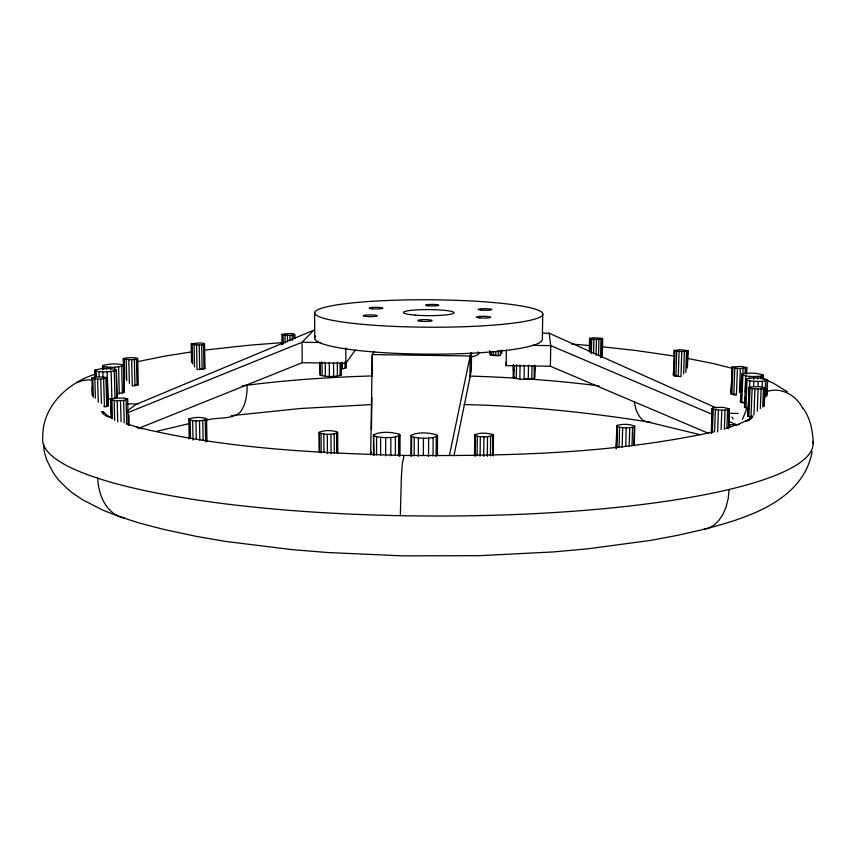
<?xml version="1.0" encoding="UTF-8"?>
<svg xmlns="http://www.w3.org/2000/svg" width="856" height="856" viewBox="0 0 856 856"><rect width="100%" height="100%" fill="white"/><g stroke="black" fill="none" stroke-linecap="round" stroke-linejoin="round"><path stroke-width="1.28" d="M373.516 455.488L373.516 434.784C381.38 431.199 391.192 431.938 399.399 434.227L400.03 435.233L399.977 455.948M374.072 455.264L373.516 434.784M376.565 454.9L376.565 436.688L374.072 435.79M380.631 455.574L380.642 437.33L376.565 436.688M385.649 455.874L385.671 437.609L380.642 437.33M390.828 455.756L390.871 437.502L395.429 436.999L400.03 435.233M395.386 455.232L395.429 436.999M398.586 455.681L398.639 436.207M399.345 456.173L399.399 434.227M410.88 456.141L410.966 435.415C418.745 431.702 428.61 432.644 436.795 434.848L437.544 435.854L437.416 455.306M411.554 455.916L411.64 436.421L410.966 435.415M414.165 455.553L414.24 437.32L411.64 436.421M418.306 456.227L418.391 437.962L414.24 437.32M423.367 455.221L423.453 438.251L418.391 437.962M428.535 456.409L428.642 438.133L433.147 437.641L437.544 435.854M433.029 455.884L433.147 437.641M436.143 456.344L436.271 436.838M400.341 515.676L401.357 477.124L402.374 463.289L404.107 455.445C507.854 456.109 612.778 453.98 714.503 431.659M453.958 455.788L469.933 377.507L470.147 355.957L470.854 352.661M471.517 353.303L471.346 370.338L469.933 377.507M474.534 455.585L474.759 434.912C480.13 432.184 487.118 433.072 492.853 434.516L493.505 435.223L493.249 455.906M475.144 456.334L475.369 435.618L474.759 434.912M475.444 445.826L475.497 440.669M477.113 455.702L477.327 436.25L475.369 435.618M480.109 456.173L480.323 436.699L477.327 436.25M483.683 456.387L483.918 436.902L480.323 436.699M487.299 456.302L487.535 436.817L493.505 435.223M489.6 353.421L489.632 350.864M490.06 351.217L490.017 355.058L498.235 355.668L500.311 355.497L500.385 350.382M491.398 351.538L491.355 355.368L494.479 355.251L493.388 355.604L493.43 351.763M490.392 455.938L490.638 436.474M492.489 455.339L492.853 434.516M495.806 355.7L495.849 351.859M498.235 355.668L498.31 350.543M501.734 353.935L501.776 350.104M708.597 433.382L550.376 366.24L506.121 365.608L506.335 350.179M535.128 366.304L534.936 377.689L534.144 378.341C527.36 379.476 519.485 380.267 513.161 377.368L513.343 364.731M514.178 370.894L513.386 370.252L513.461 364.998M370.669 454.686L372.264 354.587L374.307 351.324M371.044 454.654L371.076 451.989M371.429 429.348L371.932 397.377M513.975 378.052L514.156 365.373M516.329 378.652L516.532 364.667M519.87 379.08L520.084 365.084M524.065 379.272L524.289 365.266M528.259 379.197L528.484 365.202M531.79 378.876L532.004 366.165M534.144 378.341L534.358 365.662M534.561 370.562L534.658 365.309M542.758 313.992L542.319 339.158A113.805 15.44 0.3 0 1 422.094 354.095A113.805 15.44 0.3 0 1 315.618 336.13M550.376 366.24L550.75 345.631L549.167 333.241L542.608 333.155M589.303 351.623L589.591 338.505L593.369 337.745L602.057 338.334L602.678 338.676L602.271 355.743M589.72 349.965L589.987 338.174M589.902 351.987L590.201 338.848L589.591 338.505M591.378 353.624L591.71 339.158L590.201 338.848M593.561 353.86L593.893 339.383L591.71 339.158M596.065 355.283L596.429 339.479L602.678 338.676M598.547 355.251L598.922 339.447M600.548 357.701L600.987 339.286M601.864 357.412L602.303 339.008M615.946 448.137L617.005 425.336C622.719 424.041 629.438 423.688 634.778 426.277L634.243 445.837M616.406 448.758L616.748 435.747M616.876 447.549L617.411 426.641L616.513 425.978M619.07 446.864L619.573 427.24L617.411 426.641M622.152 447.314L622.676 427.658L619.573 427.24M625.736 446.201L626.228 427.85L632.541 427.444L634.778 426.277M629.203 446.126L629.695 427.775M632.038 445.783L632.541 427.444M633.825 445.216L634.328 426.919M674.196 350.543L673.415 375.345L675.887 376.137L680.969 376.533L681.772 351.613L687.999 350.725L680.434 349.655L674.196 350.543L681.772 351.613M188.855 419.023L188.834 419.665C194.451 421.462 201.042 421.302 206.585 419.301L206.574 418.659C200.957 416.893 194.398 417.043 188.855 419.023L189.208 438.989M191.22 343.93C206.574 347.643 210.437 340.613 191.22 343.93L191.551 362.313M674.111 361.906L673.415 375.345L676.839 375.634L674.186 375.773L674.967 350.917M674.357 354.084L674.475 350.168M675.887 376.137L676.679 351.26M678.273 376.405L679.065 351.506M683.644 373.869L684.372 351.581M685.784 372.349L686.469 351.399M687.186 368.101L687.743 351.099M687.486 366.4L687.999 350.725M247.191 385.2C247.084 394.477 246.014 404.46 240.247 412.111C231.291 420.264 217.124 416.637 206.168 420.36M711.272 432.922L712.139 408.569L713.958 407.531L723.095 407.349L729.387 408.836L728.67 428.075M711.507 433.361L711.743 426.684M711.989 420.007L712.417 408.002M712.353 432.28L713.176 409.168L712.139 408.569M714.589 431.563L715.381 409.692L713.176 409.168M717.617 431.959L718.409 410.067L715.381 409.692M721.105 429.562L721.811 410.238L727.621 409.885L729.387 408.836M724.337 429.498L725.043 410.174M726.958 427.893L727.621 409.885M728.435 428.685L729.152 409.414M729.772 427.262L729.868 424.608L739.177 424.758M731.955 367.331L737.423 368.444L736.406 395.065L731.891 394.327L730.96 393.846L732.158 366.914L741.285 366.443L746.764 367.545L746.507 374.179M731.463 385.435L730.96 393.846M731.613 381.466L732.158 366.914M732.886 367.77L731.891 394.327L735.775 394.413L733.795 394.755L734.801 368.155M739.423 392.54L740.344 368.562L746.764 367.545M762.921 378.919L763.071 375.024C756.351 372.702 748.679 372.66 741.735 374.083L740.419 401.978L744.602 403.347M740.889 396.103L740.419 401.978L742.955 402.02M741.093 390.925L741.735 374.083M741.788 402.705L742.848 375.367L741.467 374.714M742.912 373.847L743.115 368.519M745.105 373.633L745.308 368.305M748.797 408.74L744.517 407.317L745.662 375.955L742.848 375.367M745.148 397.366L744.517 407.317M745.351 392.091L745.865 378.908C752.927 377.41 760.781 377.485 767.618 379.882L767.019 394.434M746.379 373.28L746.593 367.962M745.865 378.908L745.597 379.561L747.01 380.246L745.929 408.077L748.176 407.938M748.979 387.586L752.114 388.549L750.969 417.225L747.855 416.166L749.161 387.094L758.983 386.538L764.997 387.822L764.301 404.717M749.407 378.994L749.514 376.373L745.662 375.955M748.551 402.652L747.855 416.166M748.7 398.768L749.161 387.094M749.214 398.115L749.428 392.797M749.631 387.49L749.899 380.845L747.01 380.246M750.006 388.089L748.882 416.733L751.9 416.54L751.311 416.219L752.189 415.663M753.676 379.176L753.783 376.565L761.016 376.18L763.071 375.024M753.612 386.602L753.826 381.284L749.899 380.845M753.922 414.978L754.96 388.87L752.114 388.549M757.721 379.112L757.828 376.501M757.967 386.805L758.181 381.476L765.542 381.08L767.618 379.882M757.239 411.222L758.127 389.02L763.477 388.72L764.997 387.822M760.909 378.791L761.016 376.18M760.321 408.547L761.123 388.966M762.086 386.73L762.3 381.412M762.75 378.266L762.857 375.666M762.728 406.975L763.477 388.72M764.087 406.547L764.836 388.314M764.89 397.024L765.542 381.08M766.751 396.456L767.404 380.535M506.121 365.608L506.345 361.938M729.119 489.632L728.167 498.674L726.059 507.073L722.871 514.488L718.74 520.651L713.84 525.306L708.383 528.302L678.155 535.225L650.763 540.382L588.019 548.803L553.329 551.927L479.392 555.672L402.641 555.876L327.26 552.505L291.35 549.552L225.353 541.388L196.013 536.316L163.999 529.468L140.117 523.273L119.519 516.714L102.271 509.876L82.219 499.54L71.637 492.328L66.051 487.492L58.807 480.237L54.142 474.138L50.226 466.969L46.695 459.918L44.394 452.171L43.421 444.018M449.464 455.285L470.147 355.957L372.264 354.587L372.264 376.062M138.362 384.43L137.067 385.328L132.306 385.906L131.653 359.798C147.157 358.022 126.945 356.727 123.414 358.675L124.109 392.497L116.662 393.921M812.151 451.668C802.875 501.338 745.961 518.49 703.728 529.297M114.843 398.19L124.27 398.019L127.651 398.875L123.649 400.415L117.165 400.758L110.777 399.741L112.382 398.629M124.109 392.497L123.414 358.675M107.867 399.142L115.025 398.233L117.037 396.842L116.309 369.706C109.493 367.791 101.853 368.23 95.037 370.038L95.005 378.47M742.516 419.269L747.299 407.477M107.449 377.539L103.64 378.866L104.432 406.953L108.059 406.012L107.449 377.539L98.547 376.726L91.977 377.796L92.288 395.633M116.833 397.548L116.309 369.706M102.495 366.09L102.731 365.469C109.429 363.714 116.898 363.308 123.596 365.148L123.414 365.769C116.716 367.556 109.194 367.962 102.495 366.09L102.602 369.92M138.148 428.546L302.221 362.698L345.856 363.319L355.283 350.083M748.08 420.949L752.349 416.658M749.086 420.168L752.777 416.904L745.758 421.377M513.161 377.368L514.007 376.726M126.677 411.383L135.837 404.546L313.852 330.149L302.072 342.261L127.769 412.678M513.386 370.252L514.21 369.642M95.53 374.083C67.827 382.685 42.072 406.482 42.8 437.309A385.275 74.547 0.3 0 0 428.407 516.018A385.275 74.547 0.3 0 0 813.029 441.418M319.138 432.323L319.406 433.018C325.194 434.741 332.107 435.062 337.692 432.633L337.382 431.927C331.604 430.226 324.734 429.926 319.138 432.323L319.256 452.375M745.801 421.441L750.98 418.563L739.873 423.634L725.674 428.567M319.834 361.97L320.219 375.195C327.024 376.833 334.739 377.175 341.394 374.853L341.351 362.281M342.389 362.388L342.411 368.947L346.284 367.845L346.263 361.318M281.913 334.407C297.406 337.81 299.354 331.358 281.913 334.407L282.009 344.797M204.991 368.144L202.123 369.246L200.486 368.904L205.001 368.54L204.563 343.748M76.773 382.643L82.679 380.503L88.864 379.839L92.598 380.353M767.062 391.524C781.089 386.645 796.508 395.493 802.682 408.333M94.781 370.68C101.597 372.638 109.279 372.189 116.106 370.348M156.509 431.36L189.572 423.527M137.848 361.585L166.075 355.893L191.733 351.891M205.75 349.954L249.364 345.214L281.506 342.678M91.774 378.277L97.627 379.144L103.64 378.866M196.559 344.957L197.008 369.482L199.673 369.439L202.123 369.246L201.684 344.754M371.108 404.61L300.477 408.505L231.302 415.663M385.671 437.609L390.871 437.502M423.453 438.251L428.642 438.133M483.918 436.902L487.535 436.817M123.285 359.092L131.653 359.798M651.32 422.436C589.442 412.496 526.804 405.958 464.038 404.546M320.625 342.507L302.072 342.261L302.221 362.698M532.496 345.385L550.75 345.631L712.995 414.679M127.298 403.85L137.869 404.011M728.798 413.341L738.086 413.48M404.107 455.445C314.387 452.931 223.716 448.662 136.254 426.962L142.438 428.685L126.078 423.709M593.893 339.383L596.429 339.479M737.423 368.444L740.344 368.562M749.514 376.373L753.783 376.565M753.826 381.284L758.181 381.476M754.96 388.87L758.127 389.02M718.409 410.067L721.811 410.238M622.676 427.658L626.228 427.85M571.658 344.048L589.859 345.578M201.545 368.722L203.996 368.936L203.568 344.465M602.528 346.819L635.88 350.511L674.528 356.107M103.993 406.258L106.733 406.525L105.951 378.491M687.111 358.322L713.519 363.618L732.062 368.294M124.505 517.869C106.39 514.809 98.14 494.554 97.734 478.044M700.304 434.73L644.236 421.131L641.069 418.52L638.319 414.721L636.104 409.874L634.157 401.603M728.98 421.484L736.353 424.619M762.225 378.288L773.193 383.103L787.37 391.781M549.167 333.241L716.301 407.938M107.203 405.016L108.231 405.487M112.81 418.573L102.613 413.362L108.819 416.893L101.682 411.683L107.171 416.647L102.891 411.458L104.4 413.502M731.859 416.99L733.292 419.023M802.928 407.938C810.365 418.177 812.933 431.21 813.2 443.633M341.03 374.19L341.394 374.853M98.996 371.665L99.146 376.875M97.627 379.144L98.279 402.149M96.172 371.258L96.321 376.458M95.037 370.038L95.273 377.806M94.834 379.005L95.391 398.168M92.78 378.705L93.325 397.419M92.245 387.115L92.48 395.119M114.629 367.16L114.693 369.717M114.287 370.969L115.025 398.233M114.137 400.597L114.672 420.36M111.13 371.472L111.879 398.8M111.89 400.234L112.404 418.659M110.445 367.224L110.51 369.781M110.948 399.174L111.451 417.535M110.777 399.741L111.28 418.135M107.107 371.782L108.059 406.012M106.668 367.042L106.733 369.599M103.876 366.646L103.94 369.204M102.731 365.469L102.838 369.482M102.848 371.857L102.988 377.068M100.719 379.101L101.404 403.379M128.785 359.841L129.384 383.338M128.935 414.893L129.203 425.304M127.651 398.875L128.325 425.068M126.196 359.723L126.731 380.599M126.11 399.977L126.72 423.645M124.259 359.456L124.762 379.015M123.649 400.415L124.227 422.8M121.648 366.368L122.355 393.161M120.503 400.694L121.06 421.783M118.567 366.86L119.273 393.696M117.165 400.758L117.732 421.848M137.72 358.461L138.255 384.879L134.51 385.082L137.067 385.328L136.425 359.274M134.339 359.606L134.981 385.682M195.938 420.82L196.281 438.925M194.098 344.85L194.505 366.785M192.215 344.615L192.579 363.95M192.664 420.638L193.039 440.027M190.171 420.232L190.514 438.304M206.574 418.659L206.981 441.771M205.258 419.932L205.643 441.846M202.765 420.435L203.107 439.802M199.223 344.925L199.673 369.439M199.491 420.756L199.844 440.145M289.927 335.327L289.97 340.538M287.391 335.359L287.455 341.876M285.005 335.252L285.08 343.074M283.122 335.038L283.208 344.155M294.721 334.578L294.753 338.484M294.571 334.247L294.603 338.141M293.886 334.899L293.918 338.805M292.206 335.167L292.249 340.378M322.049 361.906L322.124 375.795M321.054 433.639L321.161 452.995M320.144 362.602L320.219 375.195M319.406 433.018L319.513 452.343M314.612 312.483L314.762 337.639M337.339 362.12L337.392 376.009M337.692 432.633L337.767 453.209M336.579 433.307L336.654 452.642M334.225 433.864L334.3 453.22M333.562 362.42L333.615 376.33M330.962 434.206L331.047 453.584M329.314 362.484L329.378 376.405M327.313 434.281L327.399 453.669M325.269 362.302L325.344 376.212M323.825 434.078L323.921 452.171M345.813 347.964L345.856 363.319M345.032 361.906L345.054 368.444M340.078 362.89L340.121 375.495M242.045 385.874A315.736 60.562 0.3 0 1 372.189 375.934M469.537 376.052A315.736 60.562 0.3 0 1 516.853 378.234M524.61 378.737A315.736 60.562 0.3 0 1 599.114 385.917M478.119 351.902A50.408 7.287 0.3 0 1 472.159 356.727M363.383 324.403A114.105 13.728 0.3 0 0 542.351 315.34A114.105 13.728 0.3 0 0 380.278 300.82A114.105 13.728 0.3 0 0 363.383 324.403M372.178 308.781A6.816 0.802 0.1 0 0 382.857 308.214A6.816 0.802 0.1 0 0 373.173 307.4A6.816 0.802 0.1 0 0 372.178 308.781M428.535 305.806A6.698 0.77 0.3 0 0 438.861 305.26A6.698 0.77 0.3 0 0 429.124 304.479A6.698 0.77 0.3 0 0 428.535 305.806M481.521 310.14A6.837 0.802 0.6 0 0 491.89 309.562A6.837 0.802 0.6 0 0 481.735 308.749A6.837 0.802 0.6 0 0 481.521 310.14M479.927 317.918A7.116 0.867 0.6 0 0 490.702 317.287A7.116 0.867 0.6 0 0 480.152 316.41A7.116 0.867 0.6 0 0 479.927 317.918M420.938 321.3A7.244 0.909 0.3 0 0 432.12 320.647A7.244 0.909 0.3 0 0 421.623 319.737A7.244 0.909 0.3 0 0 420.938 321.3M366.208 316.474A7.083 0.867 0.1 0 0 377.336 315.853A7.083 0.867 0.1 0 0 367.278 314.987A7.083 0.867 0.1 0 0 366.208 316.474M415.139 315.104A25.295 3.039 0.3 0 0 453.948 312.879A25.295 3.039 0.3 0 0 416.936 309.861A25.295 3.039 0.3 0 0 415.139 315.104"/></g></svg>
